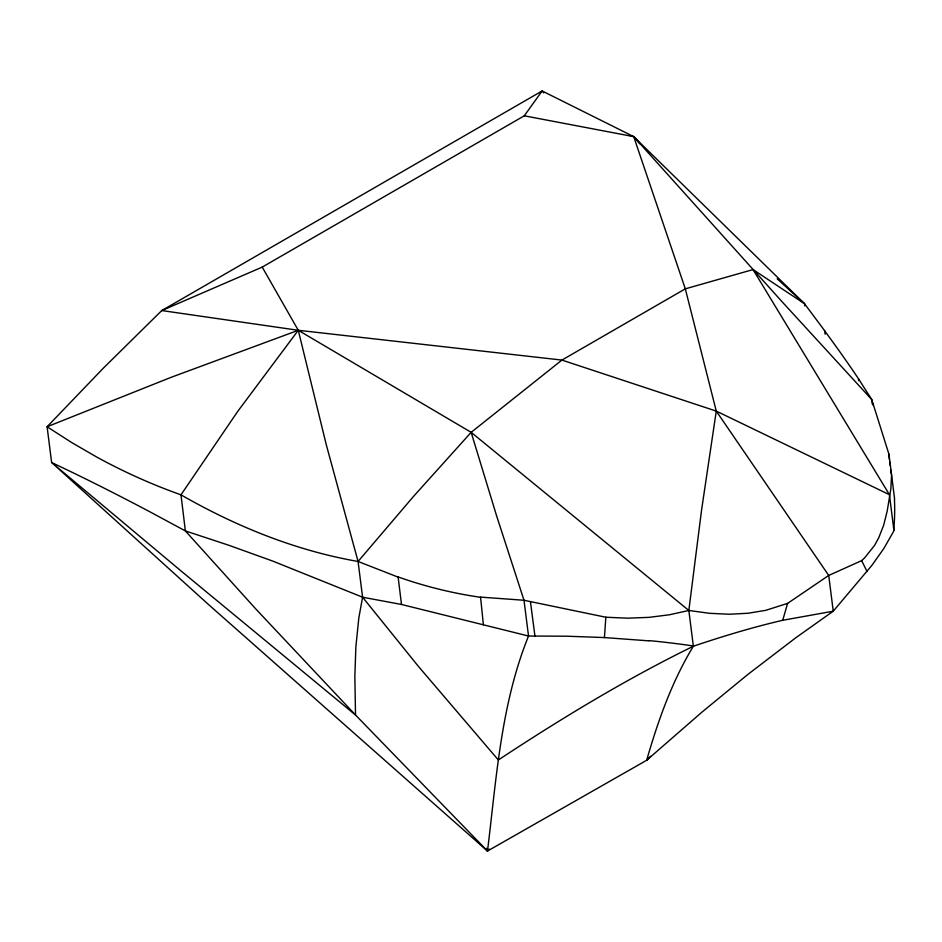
<?xml version="1.0" encoding="UTF-8"?>
<svg xmlns="http://www.w3.org/2000/svg" width="942" height="942" viewBox="0 0 942 942"><rect width="100%" height="100%" fill="white"/><g stroke="black" fill="none" stroke-linecap="round" stroke-linejoin="round"><path stroke-width="1.41" d="M825.145 334.233L824.745 330.83L804.515 303.713L633.707 136.625L542.133 90.95L161.765 310.554L103.42 368.075L47.1 426.761L51.622 462.51L67.588 470.117A787.512 150.178 34.2 0 1 150.296 512.024L185.362 530.911L228.6 545.194L272.685 561.067L362.588 597.216L401.504 604.47L528.533 636.027L566.743 636.203L604.446 637.569L605.836 617.234L523.999 600.266L480.55 597.11L483.387 624.805M824.45 330.571A475.792 49.938 47.9 0 1 858.503 378.802L871.727 399.514L888.824 453.844L891.591 474.65L890.849 488.851L887.258 510.752L883.69 525.141L878.721 537.835L874.623 545.336L864.532 557.982L861.624 560.643L828.724 575.444L787.594 603.386L765.775 610.322L748.113 613.254L729.379 614.243L709.597 613.313L688.837 610.475L669.362 614.785L649.014 617.351L627.831 618.176L605.836 617.234M489.287 849.048L487.485 851.05L355.523 715.013L180.958 570.887L51.622 462.51L208.217 604.258L487.485 851.05L646.648 760.276C658.069 720.771 671.87 681.502 693.359 646.236L688.837 610.475L701.543 510.199L716.273 411.101L685.317 288.841L633.707 136.625L630.433 135.836M486.213 848.495L487.485 851.05C496.446 778.693 500.838 704.322 528.533 636.027L523.999 600.266L496.564 515.721L471.153 432.331L298.273 330.289L161.765 310.554L262.229 267.104L524.282 115.807L542.133 90.95L543.699 92.893M262.229 267.104L298.273 330.289L326.297 444.789L358.066 561.467L362.588 597.216L358.831 617.905L355.876 646.671L354.851 676.544L355.523 715.013L256.153 609.356L185.362 530.911L180.982 494.821L237.678 411.442L298.273 330.289L561.915 360.079L716.273 411.101L889.413 494.68L893.934 530.44L893.028 532.418L883.82 548.527L871.903 565.353L833.246 611.193L795.825 637.746L747.995 674.331L702.073 712.022L646.648 760.276L650.581 756.332M362.588 597.216L418.354 666.335L498.33 759.97C561.185 718.546 625.688 679.359 693.359 646.236C722.749 636.286 752.493 627.313 782.72 620.283L787.594 603.386M298.273 330.289L170.82 377.436L47.1 426.761L71.663 442.528L96.355 456.835A811.863 677.899 -75.4 0 0 180.982 494.833C235.877 526.354 295.517 550.587 358.066 561.467L413.597 496.316L471.153 432.331L561.915 360.079L685.317 288.841L753.058 269.577L804.515 303.713L804.774 305.926M782.72 620.283L833.246 611.193L828.724 575.444L716.273 411.101M604.446 637.569L649.062 640.866M524.282 115.807L633.707 136.625L781.954 301.617L871.727 399.514L872.245 403.953M358.066 561.467L398.125 577.14L401.504 604.47M688.837 610.475L471.153 432.331M804.515 303.713L777.197 278.844M639.783 143.737L633.707 136.625M889.413 494.68L753.058 269.577M867.099 571.57L861.624 560.643M486.543 848.306L487.485 851.05M890.673 471.012L891.415 474.344M891.638 475.404L894.617 499.13M534.926 635.956L530.428 601.597M872.916 403.306L873.199 405.449M890.685 469.928L890.955 472.236M889.731 461.863L890.131 465.313M889.472 459.578L888.824 453.844M858.574 378.861L858.598 380.662M480.526 597.299A475.781 452.878 -77.2 0 1 398.195 576.963M649.109 640.607A269.801 79.882 5.1 0 1 693.559 645.988M894.429 499.331A269.777 112.922 -60.6 0 1 893.687 530.64"/></g></svg>
